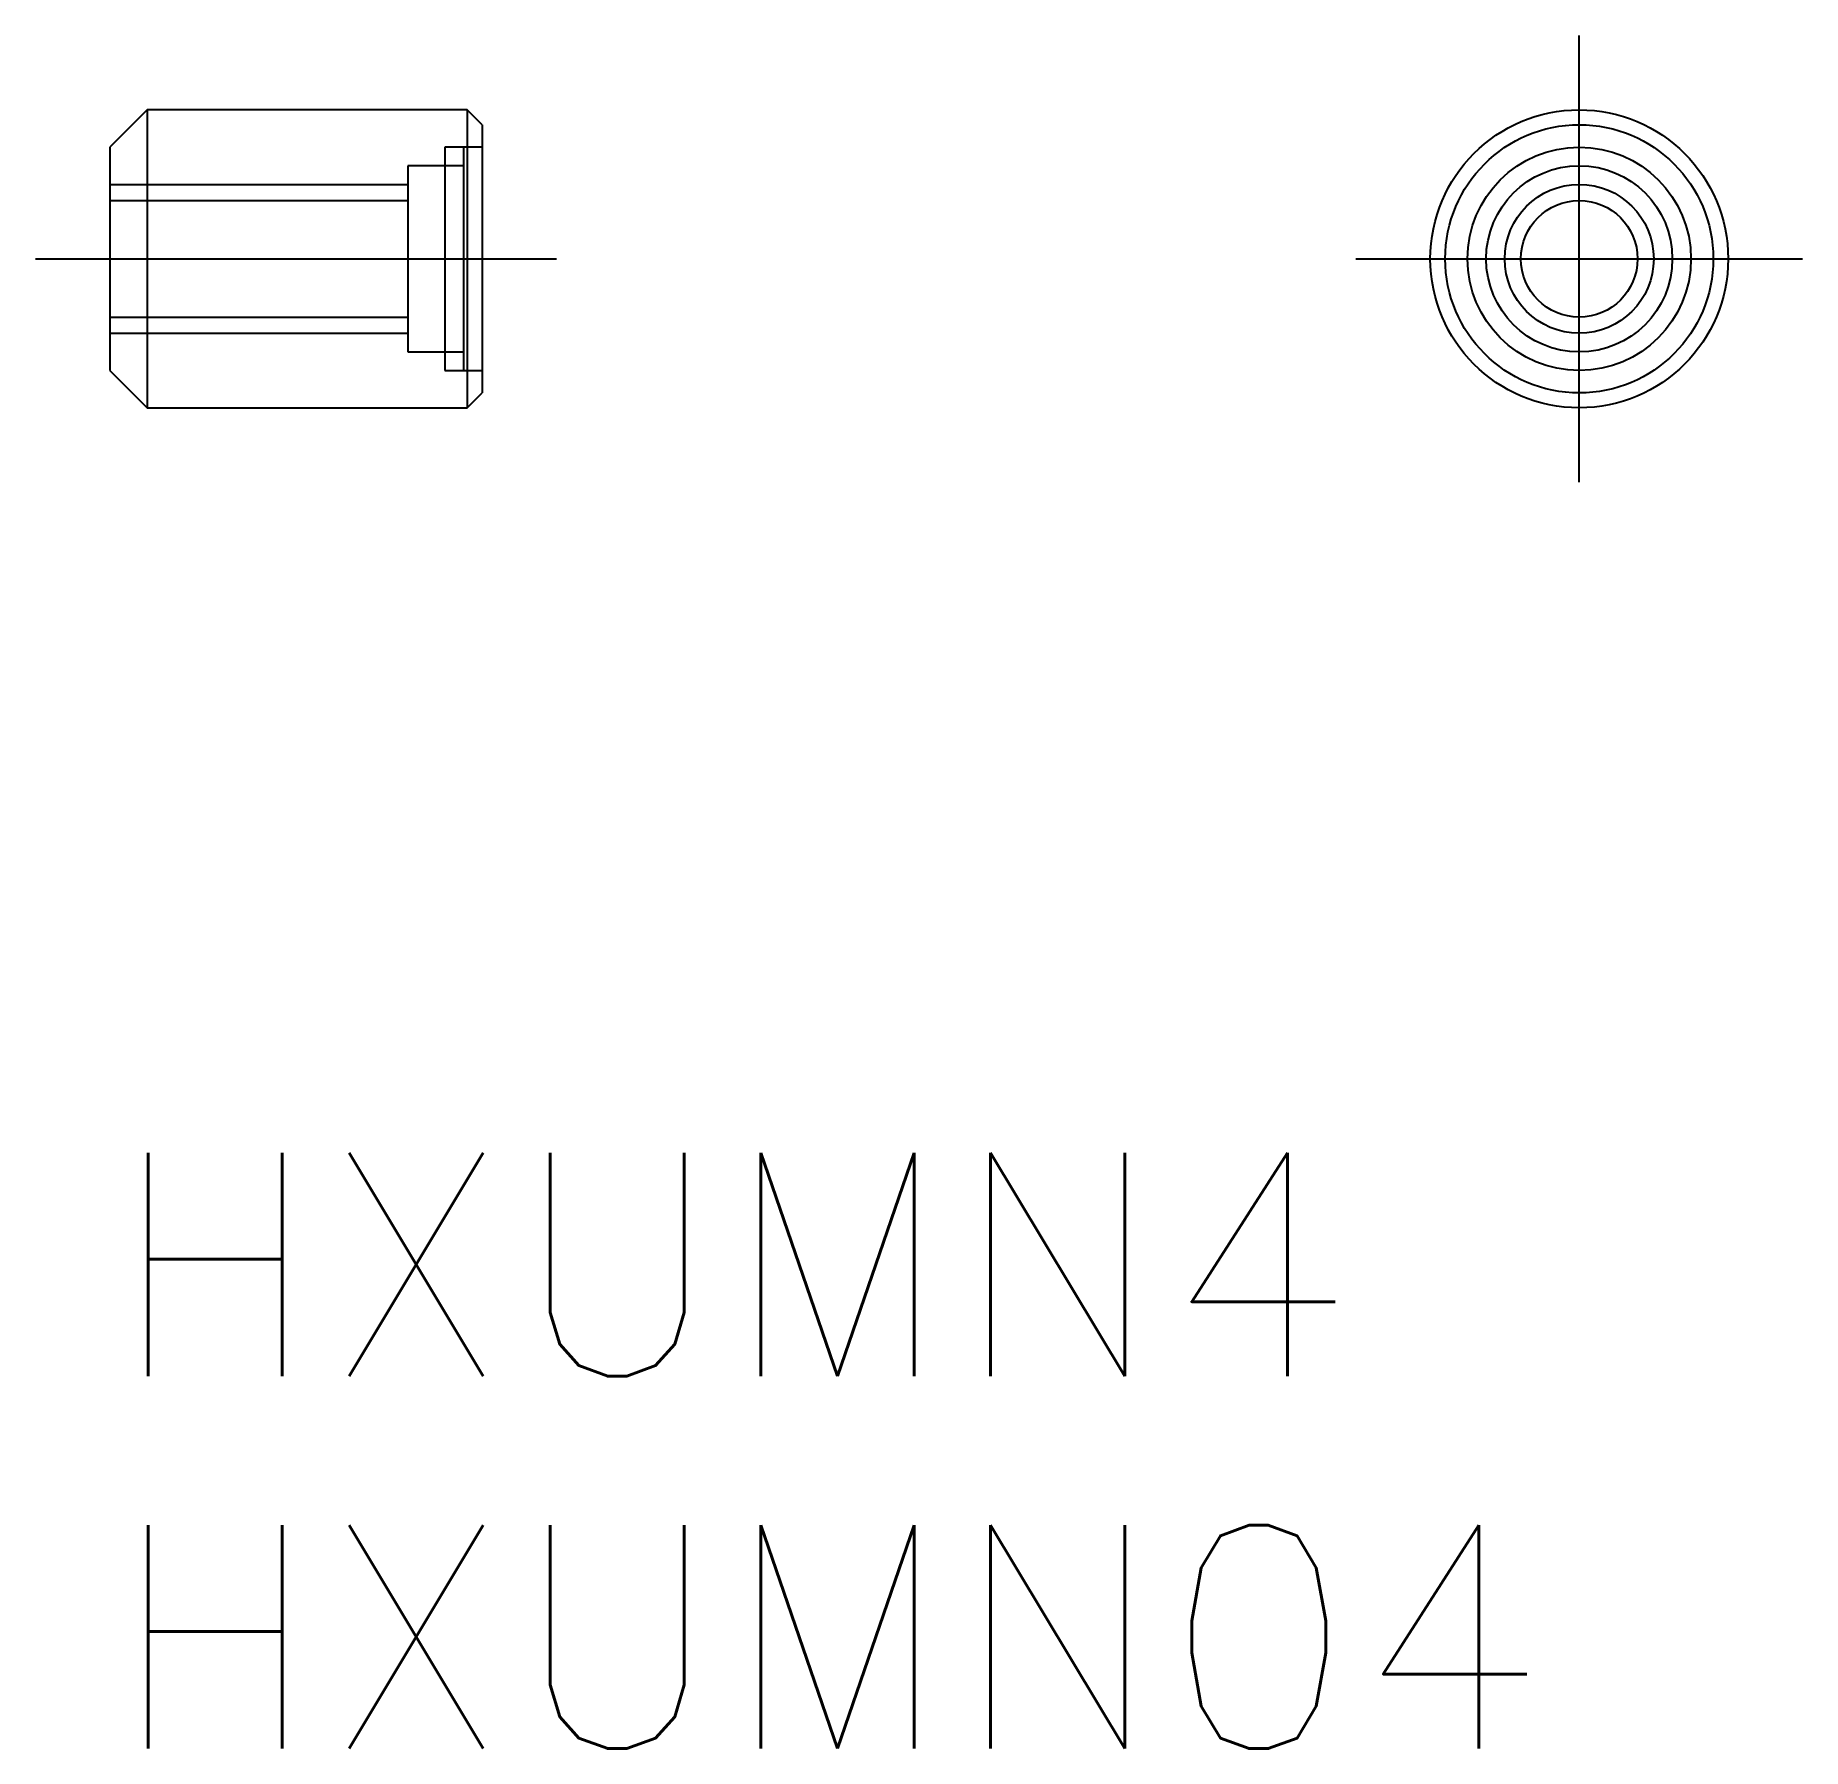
# Model space of a CAD drawing. Extents: x -1 to 22.7, y -8 to 15.
import ezdxf

# ---------------------------------------------------------------- set-up
doc = ezdxf.new("R2010")
doc.units = 0
doc.header["$LTSCALE"] = 0.5
doc.linetypes.add('CENTER', pattern=[50.8, 31.75, -6.35, 6.35, -6.35])
doc.linetypes.add('DASHED', pattern=[19.05, 12.7, -6.35])
for name, color, linetype in [('MSM_CENTER', 1, 'CENTER'), ('MSM_CONTINUOUS', 7, 'CONTINUOUS'), ('MSM_DASHED', 4, 'DASHED'), ('MSM_PART_NUMBER', 7, 'CONTINUOUS')]:
    doc.layers.add(name, color=color, linetype=linetype)
doc.styles.get("Standard").update_dxf_attribs({"font": 'txt.shx', "height": 1, "bigfont": 'bigfont.shx'})

# ---------------------------------------------------------------- blocks, each defined once
blk = doc.blocks.new('*U17')
at = {"layer": 'MSM_PART_NUMBER'}
blk.add_text('HXUMN4', height=3, dxfattribs=at).set_placement((0, -3))
blk = doc.blocks.new('*U18')
at = {"layer": 'MSM_PART_NUMBER'}
blk.add_text('HXUMN04', height=3, dxfattribs=at).set_placement((0, -8))

msp = doc.modelspace()

# ---------------------------------------------------------------- linework, layer by layer
at = {"layer": 'MSM_CENTER'}
for p, q in [((19.733, 9), (19.733, 15)), ((-1, 12), (6, 12)), ((16.733, 12), (22.733, 12))]:
    msp.add_line(p, q, dxfattribs=at)
at = {"layer": 'MSM_CONTINUOUS'}
for p, q in [((0.5, 14), (0, 13.5)), ((4.8, 14), (0.5, 14)), ((0.5, 14), (0.5, 10)), ((5, 13.8), (4.8, 14)), ((4.8, 14), (4.8, 10)), ((5, 13.8), (5, 10.2)), ((0, 13.5), (0, 10.5)), ((0, 10.5), (0.5, 10)), ((0.5, 10), (4.8, 10)), ((4.8, 10), (5, 10.2))]:
    msp.add_line(p, q, dxfattribs=at)
for radius in [2, 1.8, 1.5, 1.25]:
    msp.add_circle((19.733, 12), radius, dxfattribs=at)
at = {"layer": 'MSM_DASHED'}
for p, q in [((5, 13.5), (4.5, 13.5)), ((4.5, 13.5), (4.5, 10.5)), ((4.75, 13.5), (4.75, 10.5)), ((4.75, 13.25), (4, 13.25)), ((4, 13.25), (4, 10.75)), ((0, 13), (4, 13)), ((0, 12.784), (4, 12.784)), ((0, 11.216), (4, 11.216)), ((0, 11), (4, 11)), ((4, 10.75), (4.75, 10.75)), ((4.5, 10.5), (5, 10.5))]:
    msp.add_line(p, q, dxfattribs=at)
for radius in [1, 0.783]:
    msp.add_circle((19.733, 12), radius, dxfattribs=at)

# ---------------------------------------------------------------- block references
at = {"layer": 'MSM_CONTINUOUS'}
for name in ['*U17', '*U18']:
    msp.add_blockref(name, (0, 0), dxfattribs=at)

doc.saveas('drawing.dxf')
